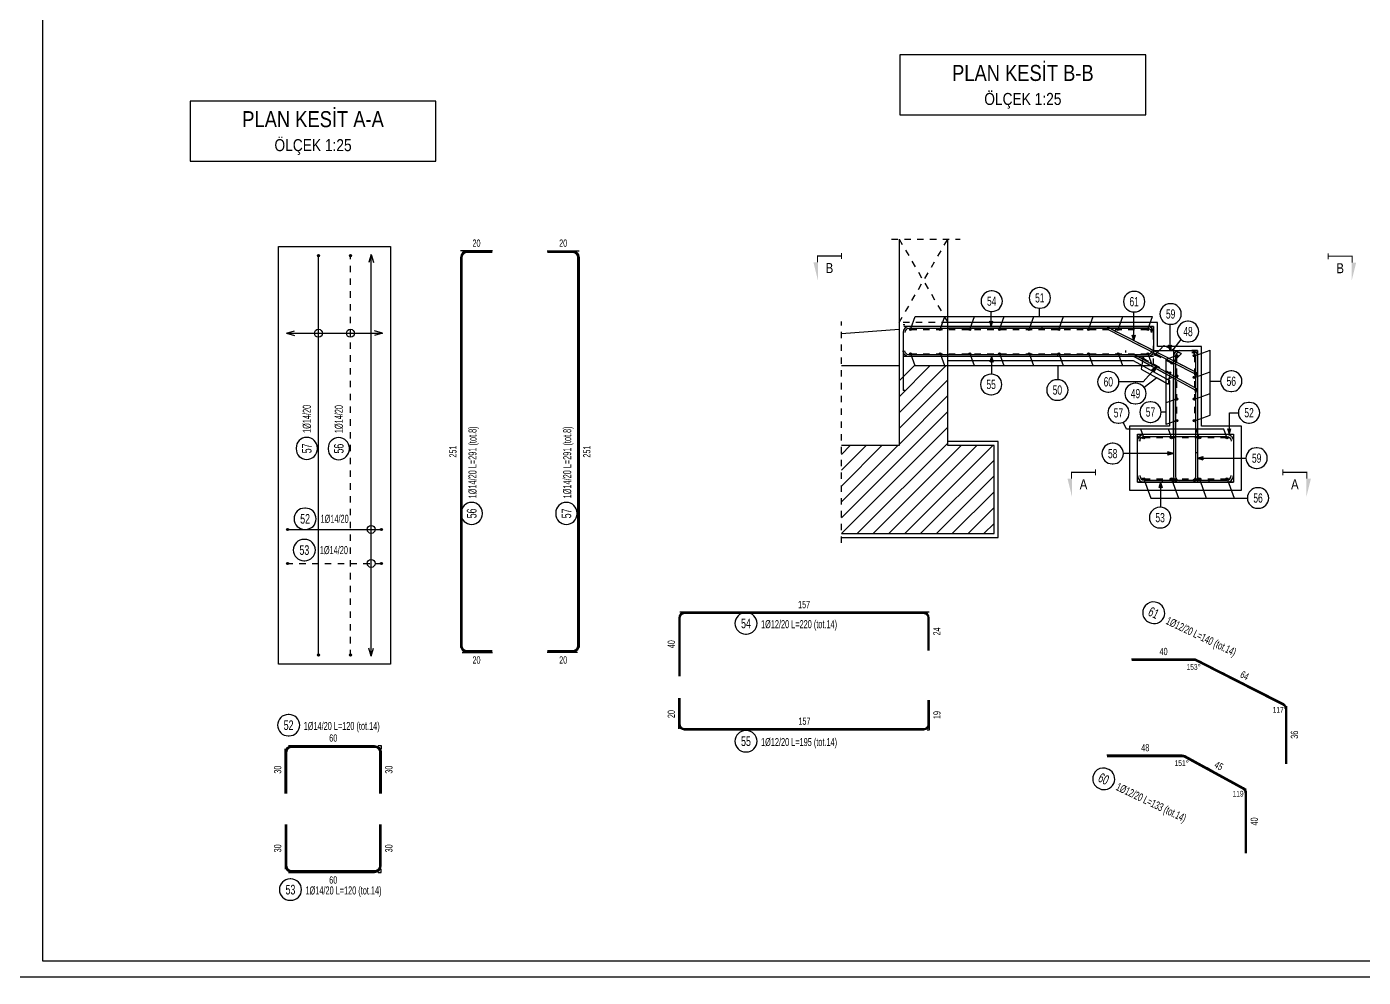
# Model space of a CAD drawing. Header units: metres. Extents: x 419734 to 420376, y 4564732 to 4565123.
# Drawn here: x 419836.26 to 419857.15, y 4564732.46 to 4564747.31 of the extents above; entities that cross this region are included whole.
import ezdxf
from ezdxf.enums import TextEntityAlignment as Align

# ---------------------------------------------------------------- set-up
doc = ezdxf.new("R2010")
doc.units = ezdxf.units.M
for name, pattern in [('ACA_TRATTO1', [1.5, 1, -0.5]), ('CONTINUA', [0]), ('HIDDEN', [0.5, 0.3, -0.2]), ('NASCOSTA', [0.375, 0.25, -0.125]), ('PUNTEGGIATA2', [0.125, 0, -0.125])]:
    doc.linetypes.add(name, pattern=pattern)
for name, color, linetype in [("07-ENTITA' COPRENTE", 7, 'Continuous'), ('07-TITOLI', 4, 'CONTINUA'), ('07_Ferri', 7, 'Continuous'), ('07_Richiami', 7, 'Continuous'), ('07_Serie Barre', 7, 'Continuous'), ('07_Tondini', 1, 'Continuous'), ('SW_MAGRONE', 2, 'Continuous'), ('SW_MAGRONE-1', 2, 'HIDDEN'), ('SW_QUOTE', 1, 'Continuous'), ('SW_SOTTILE_02', 1, 'Continuous'), ('SW_TESTI', 2, 'Continuous'), ('SW_TRATT_GRIGIO', 252, 'NASCOSTA'), ('SW_TRATTEGGIO_252', 252, 'Continuous')]:
    doc.layers.add(name, color=color, linetype=linetype)
for name, color, linetype, plot in [('07_GENERATRICI', 31, 'Continuous', False), ('07_Poligonale', 8, 'Continuous', False), ('SW_FINESTRA_INVISIBILE', 190, 'Continuous', False)]:
    doc.layers.add(name, color=color, linetype=linetype, plot=plot)
doc.styles.add('ACA_1', font='ARIALN.TTF')
doc.styles.add('ITALFERR', font='romans.shx', dxfattribs={"width": 0.8})
doc.styles.add('SWS', font='ARIALN.TTF')

# ---------------------------------------------------------------- blocks, each defined once
blk = doc.blocks.new('*U1792')
at = {"layer": 'SW_TESTI', "color": 3, "style": 'ITALFERR', "width": 0.8}
for tag, p in [('EVENTUALE_1', (0, -0.6)), ('EVENTUALE_2', (0, -1.25))]:
    blk.add_attdef(tag, text='', height=0.3, dxfattribs=at).set_placement(p, align=Align.CENTER)
at = {"layer": 'SW_TESTI', "color": 2, "style": 'ITALFERR', "width": 0.8}
blk.add_attdef('EVENTUALE_3', text='', height=0.3, dxfattribs=at).set_placement((0, -1.9), align=Align.CENTER)
at = {"color": 255}
blk.add_wipeout([(-3.072, 1.5), (-3.072, 0), (3.072, 0), (3.072, 1.5)], dxfattribs=at).dxf.layer = "07-ENTITA' COPRENTE"
at = {"layer": 'SW_SOTTILE_02', "ltscale": 0.02}
blk.add_lwpolyline([(-3.072, 0), (3.072, 0), (3.072, 1.5), (-3.072, 1.5)], close=True, dxfattribs=at)
at = {"layer": 'SW_TESTI', "color": 3, "style": 'ITALFERR', "width": 0.8}
blk.add_attdef('TITOLO', text='', height=0.4, dxfattribs=at).set_placement((0, 0.85), align=Align.CENTER)
at = {"layer": 'SW_TESTI', "color": 2, "style": 'ITALFERR', "width": 0.8}
blk.add_attdef('SCALA', text='', height=0.3, dxfattribs=at).set_placement((0, 0.25), align=Align.CENTER)
blk = doc.blocks.new('*U1793')
at = {"layer": 'SW_QUOTE', "const_width": 0.0003}
blk.add_lwpolyline([(0, 0), (-0.006, 0), (-0.006, -0.00159)], dxfattribs=at)
at = {"layer": 'SW_QUOTE', "const_width": 0.0003, "flags": 128}
blk.add_lwpolyline([(0, 0.00075), (0, -0.00075)], dxfattribs=at)
at = {"layer": 'SW_QUOTE'}
blk.add_solid([(-0.00585, -0.00159), (-0.00701, -0.00159), (-0.00585, -0.00624)], dxfattribs=at)
at = {"layer": 'SW_TESTI', "style": 'SWS'}
for tag, p in [('RIF_DOC_SEC', (-0.003, 0.0055)), ('RIF_DOC', (-0.003, 0.0025))]:
    blk.add_attdef(tag, text='', height=0.002, dxfattribs=at).set_placement(p, align=Align.MIDDLE)
at = {"layer": 'SW_TESTI', "color": 3, "style": 'SWS'}
blk.add_attdef('SEZ', text='', height=0.0025, dxfattribs=at).set_placement((-0.003, -0.003), align=Align.MIDDLE)
blk = doc.blocks.new('*U1794')
at = {"layer": 'SW_QUOTE', "const_width": 0.0003, "flags": 128}
blk.add_lwpolyline([(0, 0.00075), (0, -0.00075)], dxfattribs=at)
at = {"layer": 'SW_QUOTE', "const_width": 0.0003}
blk.add_lwpolyline([(0, 0), (0.006, 0), (0.006, -0.00159)], dxfattribs=at)
at = {"layer": 'SW_QUOTE'}
blk.add_solid([(0.00585, -0.00159), (0.00701, -0.00159), (0.00585, -0.00624)], dxfattribs=at)
at = {"layer": 'SW_TESTI', "style": 'SWS'}
for tag, p in [('RIF_DOC_SEC', (0.003, 0.0055)), ('RIF_DOC', (0.003, 0.0025))]:
    blk.add_attdef(tag, text='', height=0.002, dxfattribs=at).set_placement(p, align=Align.MIDDLE)
at = {"layer": 'SW_TESTI', "color": 3, "style": 'SWS'}
blk.add_attdef('SEZ', text='', height=0.0025, dxfattribs=at).set_placement((0.003, -0.003), align=Align.MIDDLE)
blk = doc.blocks.new('*U1795')
at = {"layer": 'SW_QUOTE', "const_width": 0.0003}
blk.add_lwpolyline([(0, 0), (-0.006, 0), (-0.006, -0.00159)], dxfattribs=at)
at = {"layer": 'SW_QUOTE', "const_width": 0.0003, "flags": 128}
blk.add_lwpolyline([(0, 0.00075), (0, -0.00075)], dxfattribs=at)
at = {"layer": 'SW_QUOTE'}
blk.add_solid([(-0.00585, -0.00159), (-0.00701, -0.00159), (-0.00585, -0.00624)], dxfattribs=at)
at = {"layer": 'SW_TESTI', "style": 'SWS'}
for tag, p in [('RIF_DOC_SEC', (-0.003, 0.0055)), ('RIF_DOC', (-0.003, 0.0025))]:
    blk.add_attdef(tag, text='', height=0.002, dxfattribs=at).set_placement(p, align=Align.MIDDLE)
at = {"layer": 'SW_TESTI', "color": 3, "style": 'SWS'}
blk.add_attdef('SEZ', text='', height=0.0025, dxfattribs=at).set_placement((-0.003, -0.003), align=Align.MIDDLE)
blk = doc.blocks.new('*U1796')
at = {"layer": 'SW_QUOTE', "const_width": 0.0003, "flags": 128}
blk.add_lwpolyline([(0, 0.00075), (0, -0.00075)], dxfattribs=at)
at = {"layer": 'SW_QUOTE', "const_width": 0.0003}
blk.add_lwpolyline([(0, 0), (0.006, 0), (0.006, -0.00159)], dxfattribs=at)
at = {"layer": 'SW_QUOTE'}
blk.add_solid([(0.00585, -0.00159), (0.00701, -0.00159), (0.00585, -0.00624)], dxfattribs=at)
at = {"layer": 'SW_TESTI', "style": 'SWS'}
for tag, p in [('RIF_DOC_SEC', (0.003, 0.0055)), ('RIF_DOC', (0.003, 0.0025))]:
    blk.add_attdef(tag, text='', height=0.002, dxfattribs=at).set_placement(p, align=Align.MIDDLE)
at = {"layer": 'SW_TESTI', "color": 3, "style": 'SWS'}
blk.add_attdef('SEZ', text='', height=0.0025, dxfattribs=at).set_placement((0.003, -0.003), align=Align.MIDDLE)
blk = doc.blocks.new('STC_TCA_07147100130213000102', base_point=(21.4863, 10.4237))
at = {"color": 0}
blk.add_lwpolyline([(21.4838, 10.4879, 1), (21.4838, 10.3595), (21.4888, 10.3595, 1), (21.4888, 10.4879), (21.4838, 10.4879)], format="xyb", dxfattribs=at)
blk = doc.blocks.new('STC_TCA_07148100130212000102', base_point=(11.1184, 11.2817))
at = {"color": 0}
blk.add_lwpolyline([(11.1159, 11.3484, 1), (11.1159, 11.2151), (11.1209, 11.2151, 1), (11.1209, 11.3484), (11.1159, 11.3484)], format="xyb", dxfattribs=at)
blk = doc.blocks.new('STC_TCA_071481033441130212000102', base_point=(44.0855, 6.619))
at = {"color": 0}
blk.add_lwpolyline([(44.1121, 6.6802, 1), (44.0545, 6.56), (44.059, 6.5578, 1), (44.1166, 6.678), (44.1121, 6.6802)], format="xyb", dxfattribs=at)
blk = doc.blocks.new('STC_TCA_07148109001130212000102', base_point=(218.3379, -197.6646))
at = {"color": 0}
blk.add_lwpolyline([(218.2713, -197.6671, 1), (218.4045, -197.6671), (218.4045, -197.6621, 1), (218.2713, -197.6621), (218.2713, -197.6671)], format="xyb", dxfattribs=at)
blk = doc.blocks.new('STC_TCA_071481033445130212000102', base_point=(43.8563, 6.0425))
at = {"color": 0}
blk.add_lwpolyline([(43.8828, 6.1037, 1), (43.8253, 5.9835), (43.8298, 5.9813, 1), (43.8873, 6.1015), (43.8828, 6.1037)], format="xyb", dxfattribs=at)
blk = doc.blocks.new('ACA_T1400200101171Continuous1000112500200011')
at = {"linetype": 'ByBlock'}
h = blk.add_hatch(color=1, dxfattribs=at)
edge = h.paths.add_edge_path(flags=0)
edge.add_arc((0, 0), 0.007, 0, 360)
at = {"color": 0, "linetype": 'ByBlock'}
blk.add_circle((0, 0), 0.007, dxfattribs=at)
blk = doc.blocks.new('ACA_T1200200101171Continuous1000112500200011')
at = {"linetype": 'ByBlock'}
h = blk.add_hatch(color=1, dxfattribs=at)
edge = h.paths.add_edge_path(flags=0)
edge.add_arc((0, 0), 0.006, 0, 360)
at = {"color": 0, "linetype": 'ByBlock'}
blk.add_circle((0, 0), 0.006, dxfattribs=at)
blk = doc.blocks.new('STC_TCA_07147100130214000102', base_point=(14.2588, 10.4237))
at = {"color": 0}
blk.add_lwpolyline([(14.2563, 10.4879, 1), (14.2563, 10.3595), (14.2613, 10.3595, 1), (14.2613, 10.4879), (14.2563, 10.4879)], format="xyb", dxfattribs=at)
blk = doc.blocks.new('aca_tondino_serie_barre_1400147')
h = blk.add_hatch(color=7)
edge = h.paths.add_edge_path(flags=0)
edge.add_arc((0, 0), 0.007, 0, 360)
at = {"color": 0, "linetype": 'Continuous', "ltscale": 0.025}
blk.add_circle((0, 0), 0.007, dxfattribs=at)
blk = doc.blocks.new('aca_arrow2')
at = {"color": 0}
for q in [(-1.1, 0.32), (-1.1, -0.32)]:
    blk.add_line((0, 0), q, dxfattribs=at)
blk = doc.blocks.new('STC_TCA_07148109000130212000102', base_point=(15.7557, 7.4799))
at = {"color": 0}
blk.add_lwpolyline([(15.6891, 7.4774, 1), (15.8223, 7.4774), (15.8223, 7.4824, 1), (15.6891, 7.4824), (15.6891, 7.4774)], format="xyb", dxfattribs=at)
blk = doc.blocks.new('*U1782')
at = {"layer": 'SW_TESTI', "color": 3, "style": 'ITALFERR', "width": 0.8}
for tag, p in [('EVENTUALE_1', (0, -0.6)), ('EVENTUALE_2', (0, -1.25))]:
    blk.add_attdef(tag, text='', height=0.3, dxfattribs=at).set_placement(p, align=Align.CENTER)
at = {"layer": 'SW_TESTI', "color": 2, "style": 'ITALFERR', "width": 0.8}
blk.add_attdef('EVENTUALE_3', text='', height=0.3, dxfattribs=at).set_placement((0, -1.9), align=Align.CENTER)
at = {"color": 255}
blk.add_wipeout([(-3.072, 1.5), (-3.072, 0), (3.072, 0), (3.072, 1.5)], dxfattribs=at).dxf.layer = "07-ENTITA' COPRENTE"
at = {"layer": 'SW_SOTTILE_02', "ltscale": 0.02}
blk.add_lwpolyline([(-3.072, 0), (3.072, 0), (3.072, 1.5), (-3.072, 1.5)], close=True, dxfattribs=at)
at = {"layer": 'SW_TESTI', "color": 3, "style": 'ITALFERR', "width": 0.8}
blk.add_attdef('TITOLO', text='', height=0.4, dxfattribs=at).set_placement((0, 0.85), align=Align.CENTER)
at = {"layer": 'SW_TESTI', "color": 2, "style": 'ITALFERR', "width": 0.8}
blk.add_attdef('SCALA', text='', height=0.3, dxfattribs=at).set_placement((0, 0.25), align=Align.CENTER)
blk = doc.blocks.new('aca_freccia')
blk.add_hatch(color=0).paths.add_polyline_path([(0, 0), (-1.1, 0.32), (-1, 0), (-1.1, -0.32)])
at = {"color": 0}
for p, q in [((0, 0), (-1.1, 0.32)), ((-1, 0), (-1.1, 0.32)), ((0, 0), (-1.1, -0.32)), ((-1.1, -0.32), (-1, 0))]:
    blk.add_line(p, q, dxfattribs=at)

msp = doc.modelspace()

# ---------------------------------------------------------------- hatches: boundary and pattern name
at = {"layer": 'SW_TRATTEGGIO_252'}
h = msp.add_hatch(dxfattribs=at)
h.set_pattern_fill('_USER', color=256, scale=0.175, angle=45, pattern_type=0)
h.set_pattern_definition([(45, (420004.12548, 4564699.0087), (-0.12374369, 0.12374369), [])])
h.paths.add_polyline_path([(419851.37989, 4564739.39034), (419851.37989, 4564740.76534), (419850.65491, 4564740.76534), (419850.65491, 4564742.01534), (419849.89243, 4564742.01534), (419849.89243, 4564740.76534), (419848.99241, 4564740.76534), (419848.99241, 4564739.39034)])

# ---------------------------------------------------------------- linework, layer by layer
at = {"layer": '07_Ferri', "color": 7, "flags": 128}
for points in [[(419843.54038, 4564743.81048), (419843.14538, 4564743.81048, 0.41421356), (419843.04038, 4564743.70548), (419843.04038, 4564737.64048, 0.41421356), (419843.14538, 4564737.53548), (419843.54038, 4564737.53548)], [(419844.39495, 4564743.81048), (419844.78995, 4564743.81048, -0.41421356), (419844.89495, 4564743.70548), (419844.89495, 4564737.64048, -0.41421356), (419844.78995, 4564737.53548), (419844.39495, 4564737.53548)], [(419850.36479, 4564737.56346), (419850.36479, 4564738.07346, 0.41421356), (419850.27479, 4564738.16346), (419846.54229, 4564738.16346, 0.41421356), (419846.45229, 4564738.07346), (419846.45229, 4564737.16346)], [(419855.9508, 4564735.7934), (419855.9508, 4564736.64998, 0.28213407), (419855.90163, 4564736.73018), (419854.54415, 4564737.42119, 0.11825927), (419854.50332, 4564737.43098), (419853.52491, 4564737.43098)], [(419850.36479, 4564736.7913), (419850.36479, 4564736.41255, -0.41421356), (419850.27479, 4564736.32255), (419846.54229, 4564736.32255, -0.41421356), (419846.45229, 4564736.41255), (419846.45229, 4564736.8213)], [(419840.30235, 4564735.32916), (419840.30235, 4564735.97416, -0.41421356), (419840.40735, 4564736.07916), (419841.69735, 4564736.07916, -0.41421356), (419841.80235, 4564735.97416), (419841.80235, 4564735.32916)], [(419855.32325, 4564734.39655), (419855.32325, 4564735.33863, 0.2744392), (419855.27636, 4564735.41764), (419854.35998, 4564735.91756, 0.12550715), (419854.31688, 4564735.92855), (419853.13958, 4564735.92855)], [(419840.30235, 4564734.84869), (419840.30235, 4564734.20369, 0.41421356), (419840.40735, 4564734.09869), (419841.69735, 4564734.09869, 0.41421356), (419841.80235, 4564734.20369), (419841.80235, 4564734.84869)]]:
    msp.add_lwpolyline(points, format="xyb", dxfattribs=at)
at = {"layer": '07_Ferri', "color": 7, "ltscale": 0.025, "flags": 128}
for points, const_width in [([(419843.54038, 4564743.79298), (419843.14538, 4564743.79298, 0.41421356), (419843.05788, 4564743.70548), (419843.05788, 4564737.64048, 0.41421356), (419843.14538, 4564737.55298), (419843.54038, 4564737.55298)], 0.035), ([(419844.39495, 4564743.79298), (419844.78995, 4564743.79298, -0.41421356), (419844.87745, 4564743.70548), (419844.87745, 4564737.64048, -0.41421356), (419844.78995, 4564737.55298), (419844.39495, 4564737.55298)], 0.035), ([(419850.34979, 4564737.56346), (419850.34979, 4564738.07346, 0.41421356), (419850.27479, 4564738.14846), (419846.54229, 4564738.14846, 0.41421356), (419846.46729, 4564738.07346), (419846.46729, 4564737.16346)], 0.03), ([(419855.9358, 4564735.7934), (419855.9358, 4564736.64998, 0.28213407), (419855.89482, 4564736.71682), (419854.53734, 4564737.40782, 0.11825927), (419854.50332, 4564737.41598), (419853.52491, 4564737.41598)], 0.03), ([(419850.34979, 4564736.7913), (419850.34979, 4564736.41255, -0.41421356), (419850.27479, 4564736.33755), (419846.54229, 4564736.33755, -0.41421356), (419846.46729, 4564736.41255), (419846.46729, 4564736.8213)], 0.03), ([(419840.31985, 4564735.32916), (419840.31985, 4564735.97416, -0.41421356), (419840.40735, 4564736.06166), (419841.69735, 4564736.06166, -0.41421356), (419841.78485, 4564735.97416), (419841.78485, 4564735.32916)], 0.035), ([(419855.30825, 4564734.39655), (419855.30825, 4564735.33863, 0.2744392), (419855.26917, 4564735.40447), (419854.3528, 4564735.90439, 0.12550715), (419854.31688, 4564735.91355), (419853.13958, 4564735.91355)], 0.03), ([(419840.31985, 4564734.84869), (419840.31985, 4564734.20369, 0.41421356), (419840.40735, 4564734.11619), (419841.69735, 4564734.11619, 0.41421356), (419841.78485, 4564734.20369), (419841.78485, 4564734.84869)], 0.035)]:
    msp.add_lwpolyline(points, format="xyb", dxfattribs=dict(at, const_width=const_width))
at = {"layer": '07_Ferri', "color": 3, "ltscale": 0.025, "flags": 128}
for points in [[(419849.98489, 4564742.65534), (419849.95489, 4564742.65534)], [(419853.86739, 4564742.62534), (419853.83739, 4564742.62534)], [(419853.4303, 4564742.25034), (419853.4303, 4564742.22034)], [(419854.55489, 4564742.25034), (419854.55489, 4564742.22034)], [(419853.86739, 4564742.02534), (419853.83739, 4564742.02534)], [(419849.98489, 4564741.62534), (419849.98489, 4564741.62534), (419849.95489, 4564741.62534)], [(419854.55489, 4564740.98772), (419854.52489, 4564740.98772)], [(419853.61739, 4564740.94284), (419853.65239, 4564740.94284)], [(419855.08239, 4564740.94284), (419855.11739, 4564740.94284)], [(419854.55489, 4564740.65452), (419854.52489, 4564740.65452)], [(419853.61739, 4564740.19284), (419853.65239, 4564740.19284)], [(419854.0048, 4564740.22284), (419854.0048, 4564740.22284), (419854.0048, 4564740.19284)], [(419854.72989, 4564740.22284), (419854.72989, 4564740.19284)], [(419855.08239, 4564740.19284), (419855.08239, 4564740.19284), (419855.11739, 4564740.19284)]]:
    msp.add_lwpolyline(points, dxfattribs=at)
at = {"layer": '07_Ferri', "color": 3, "flags": 128}
for points in [[(419853.86739, 4564742.62534), (419853.86739, 4564742.53534, 0.41421356), (419853.77739, 4564742.62534), (419850.04489, 4564742.62534, 0.41421356), (419849.95489, 4564742.53534), (419849.95489, 4564741.62534)], [(419854.55489, 4564741.84429, 0.28213407), (419854.50572, 4564741.9245), (419853.14823, 4564742.61551, 0.11825927), (419853.10741, 4564742.6253), (419852.12899, 4564742.6253)], [(419853.86739, 4564742.24659, -0.41421356), (419853.77739, 4564742.15659), (419850.04489, 4564742.15659, -0.41421356), (419849.95489, 4564742.24659)], [(419854.26989, 4564742.25034, 0.41421356), (419854.17989, 4564742.16034), (419854.17989, 4564740.28284, 0.41421356), (419854.26989, 4564740.19284)], [(419854.55489, 4564742.25034), (419854.4648, 4564742.25034, -0.41421356), (419854.5548, 4564742.16034), (419854.5548, 4564740.28284, -0.41421356), (419854.4648, 4564740.19284)], [(419854.55489, 4564741.84429), (419854.55489, 4564741.59659, 0.27443161), (419854.50799, 4564741.6756), (419853.59163, 4564742.17555, 0.12551432), (419853.54852, 4564742.18655), (419852.37123, 4564742.18655)], [(419853.61739, 4564740.94284), (419853.61739, 4564740.83784, -0.41421356), (419853.72239, 4564740.94284), (419855.01239, 4564740.94284, -0.41421356), (419855.11739, 4564740.83784), (419855.11739, 4564740.19284)], [(419853.61739, 4564740.29784, 0.41421356), (419853.72239, 4564740.19284), (419855.01239, 4564740.19284, 0.41421356), (419855.11739, 4564740.29784)]]:
    msp.add_lwpolyline(points, format="xyb", dxfattribs=at)
at = {"layer": '07_Ferri', "color": 3, "ltscale": 0.025, "flags": 128}
for points in [[(419853.83739, 4564742.62534), (419853.83739, 4564742.53534, 0.41421356), (419853.77739, 4564742.59534), (419850.04489, 4564742.59534, 0.41421356), (419849.98489, 4564742.53534)], [(419854.52489, 4564741.84429, 0.28213407), (419854.49211, 4564741.89776), (419853.13462, 4564742.58877, 0.11825927), (419853.10741, 4564742.5953), (419852.12899, 4564742.5953), (419852.12899, 4564742.6253)], [(419853.83739, 4564742.24659, -0.41421356), (419853.77739, 4564742.18659), (419850.04489, 4564742.18659, -0.41421356), (419849.98489, 4564742.24659)], [(419854.52489, 4564741.84429), (419854.52489, 4564741.59659, 0.27443161), (419854.49362, 4564741.64927), (419853.57726, 4564742.14922, 0.12551432), (419853.54852, 4564742.15655), (419852.37123, 4564742.15655), (419852.37123, 4564742.18655)], [(419854.26989, 4564742.22034, 0.41421356), (419854.20989, 4564742.16034), (419854.20989, 4564740.28284, 0.41421356), (419854.26989, 4564740.22284)], [(419854.55489, 4564742.22034), (419854.4648, 4564742.22034, -0.41421356), (419854.5248, 4564742.16034), (419854.5248, 4564740.28284, -0.41421356), (419854.4648, 4564740.22284)], [(419853.65239, 4564740.94284), (419853.65239, 4564740.83784, -0.41421356), (419853.72239, 4564740.90784), (419855.01239, 4564740.90784, -0.41421356), (419855.08239, 4564740.83784)], [(419853.65239, 4564740.29784, 0.41421356), (419853.72239, 4564740.22784), (419855.01239, 4564740.22784, 0.41421356), (419855.08239, 4564740.29784)]]:
    msp.add_lwpolyline(points, format="xyb", dxfattribs=at)
at = {"layer": '07_GENERATRICI', "color": 2, "linetype": 'ACA_TRATTO1', "ltscale": 0.025}
for p, q in [((419850.0706, 4564742.58037), (419853.77739, 4564742.58037)), ((419850.0706, 4564742.20159), (419853.77739, 4564742.20159)), ((419853.70261, 4564742.13209), (419854.12495, 4564741.90167))]:
    msp.add_line(p, q, dxfattribs=at)
at = {"layer": '07_GENERATRICI', "color": 8, "linetype": 'ACA_TRATTO1', "ltscale": 0.025}
for p, q in [((419853.89228, 4564742.18627), (419854.15518, 4564742.05244)), ((419854.22803, 4564742.16958), (419854.22803, 4564741.15471)), ((419854.50739, 4564742.17037), (419854.50739, 4564741.15471)), ((419853.71568, 4564740.89036), (419855.01768, 4564740.89036)), ((419853.71568, 4564740.24533), (419855.01768, 4564740.24533))]:
    msp.add_line(p, q, dxfattribs=at)
at = {"layer": '07_Poligonale', "linetype": 'PUNTEGGIATA2', "ltscale": 0.025, "flags": 128}
for points in [[(419843.54038, 4564743.81048), (419843.04038, 4564743.81048), (419843.04038, 4564737.53548), (419843.54038, 4564737.53548)], [(419844.39495, 4564743.81048), (419844.89495, 4564743.81048), (419844.89495, 4564737.53548), (419844.39495, 4564737.53548)], [(419853.86739, 4564742.02534), (419853.86739, 4564742.62534), (419849.95489, 4564742.62534), (419849.95489, 4564741.62534)], [(419854.55489, 4564741.89947), (419853.12899, 4564742.6253), (419852.12899, 4564742.6253)], [(419854.17989, 4564742.25034), (419854.17989, 4564740.19284)], [(419854.55489, 4564742.25034), (419854.5548, 4564742.25034), (419854.5548, 4564740.19284)], [(419853.86739, 4564742.15659), (419849.95489, 4564742.15659)], [(419854.55489, 4564741.89947), (419854.55489, 4564741.65002), (419853.57148, 4564742.18655), (419852.37123, 4564742.18655)], [(419853.61739, 4564740.19284), (419853.61739, 4564740.94284), (419855.11739, 4564740.94284), (419855.11739, 4564740.19284)], [(419853.61739, 4564740.19284), (419855.11739, 4564740.19284)], [(419850.36479, 4564737.56346), (419850.36479, 4564738.16346), (419846.45229, 4564738.16346), (419846.45229, 4564737.16346)], [(419855.9508, 4564735.7934), (419855.9508, 4564736.70515), (419854.52491, 4564737.43098), (419853.52491, 4564737.43098)], [(419850.36479, 4564736.7913), (419850.36479, 4564736.32255), (419846.45229, 4564736.32255), (419846.45229, 4564736.8213)], [(419840.30235, 4564735.32916), (419840.30235, 4564736.07916), (419841.80235, 4564736.07916), (419841.80235, 4564735.32916)], [(419855.32325, 4564734.39655), (419855.32325, 4564735.39205), (419854.33983, 4564735.92855), (419853.13958, 4564735.92855)], [(419840.30235, 4564734.84869), (419840.30235, 4564734.09869), (419841.80235, 4564734.09869), (419841.80235, 4564734.84869)]]:
    msp.add_lwpolyline(points, dxfattribs=at)
at = {"layer": '07_Richiami'}
for p, q in [((419850.07573, 4564742.59447), (419850.14375, 4564742.78135)), ((419850.53908, 4564742.59447), (419850.6071, 4564742.78135)), ((419851.00243, 4564742.59447), (419851.07045, 4564742.78135)), ((419851.46578, 4564742.59447), (419851.5338, 4564742.78135)), ((419851.92913, 4564742.59447), (419851.99714, 4564742.78135)), ((419852.39247, 4564742.59447), (419852.46049, 4564742.78135)), ((419852.85582, 4564742.59447), (419852.92384, 4564742.78135)), ((419853.31917, 4564742.59447), (419853.38719, 4564742.78135)), ((419853.78252, 4564742.59447), (419853.85054, 4564742.78135)), ((419853.90265, 4564742.19711), (419854.02756, 4564742.32771)), ((419854.52383, 4564742.17635), (419854.75199, 4564742.2594)), ((419850.07573, 4564742.1875), (419850.13795, 4564742.01656)), ((419850.53908, 4564742.1875), (419850.6013, 4564742.01656)), ((419851.00243, 4564742.1875), (419851.06465, 4564742.01656)), ((419851.46578, 4564742.1875), (419851.52799, 4564742.01656)), ((419851.92913, 4564742.1875), (419851.99134, 4564742.01656)), ((419852.39247, 4564742.1875), (419852.45469, 4564742.01656)), ((419852.85582, 4564742.1875), (419852.91804, 4564742.01656)), ((419853.31917, 4564742.1875), (419853.38139, 4564742.01656)), ((419853.70028, 4564742.11727), (419853.67541, 4564741.95969)), ((419853.78252, 4564742.1875), (419853.84473, 4564742.01656)), ((419854.21159, 4564742.16359), (419854.06114, 4564742.10883)), ((419854.16555, 4564742.06328), (419854.30278, 4564742.20676)), ((419854.21159, 4564741.84746), (419854.06114, 4564741.79271)), ((419854.12262, 4564741.88685), (419854.09726, 4564741.72617)), ((419854.52383, 4564741.8378), (419854.75199, 4564741.92084)), ((419854.21159, 4564741.48701), (419854.06114, 4564741.43225)), ((419854.52383, 4564741.49925), (419854.75199, 4564741.58229)), ((419854.52383, 4564741.16069), (419854.75199, 4564741.24374)), ((419853.70969, 4564740.9068), (419853.66819, 4564741.02082)), ((419854.21159, 4564741.14872), (419854.06114, 4564741.09396)), ((419854.14278, 4564740.9068), (419854.10128, 4564741.02082)), ((419854.57586, 4564740.9068), (419854.53436, 4564741.02082)), ((419855.00895, 4564740.9068), (419854.96745, 4564741.02082)), ((419853.72166, 4564740.22888), (419853.8243, 4564739.94689)), ((419854.15566, 4564740.22888), (419854.2583, 4564739.94689)), ((419854.58966, 4564740.22888), (419854.6923, 4564739.94689)), ((419855.02366, 4564740.22888), (419855.1263, 4564739.94689))]:
    msp.add_line(p, q, dxfattribs=at)
at = {"layer": '07_Richiami', "flags": 128}
for points in [[(419851.33349, 4564742.62534), (419851.33349, 4564742.86183)], [(419852.08586, 4564742.78135), (419852.08586, 4564742.91302)], [(419853.55943, 4564742.40619), (419853.55943, 4564742.85508)], [(419850.14375, 4564742.78135), (419853.85054, 4564742.78135)], [(419854.1293, 4564742.25034), (419854.1293, 4564742.66257)], [(419854.02756, 4564742.32771), (419854.30178, 4564742.2072), (419854.17543, 4564742.26273), (419854.30107, 4564742.42187)], [(419854.75199, 4564741.24374), (419854.75199, 4564742.2594)], [(419850.13795, 4564742.01656), (419853.84473, 4564742.01656)], [(419851.33754, 4564742.15659), (419851.33754, 4564741.88129)], [(419852.37179, 4564742.01656), (419852.37179, 4564741.79454)], [(419854.06114, 4564742.10883), (419854.06114, 4564741.09396)], [(419853.91625, 4564741.99844), (419853.70617, 4564741.76273), (419853.32861, 4564741.76273)], [(419853.67541, 4564741.95969), (419854.09726, 4564741.72617), (419853.91778, 4564741.8264), (419853.7205, 4564741.67621)], [(419854.75199, 4564741.77185), (419854.91638, 4564741.77185)], [(419854.06114, 4564741.28986), (419853.98711, 4564741.28986)], [(419855.05351, 4564740.94284), (419855.05351, 4564741.27963), (419855.19394, 4564741.27963)], [(419854.96745, 4564741.02082), (419853.44526, 4564741.02082), (419853.39408, 4564741.13165)], [(419854.17989, 4564740.64123), (419853.39639, 4564740.64123)], [(419854.5548, 4564740.57039), (419855.31245, 4564740.57039)], [(419853.9773, 4564740.19284), (419853.9773, 4564739.80168)], [(419853.8243, 4564739.94689), (419855.33421, 4564739.94689)]]:
    msp.add_lwpolyline(points, dxfattribs=at)
at = {"layer": '07_Serie Barre', "color": 3, "linetype": 'Continuous', "ltscale": 0.025}
for p, q in [((419840.82152, 4564737.47673), (419840.82152, 4564743.75173)), ((419840.32152, 4564739.45557), (419841.82152, 4564739.45557))]:
    msp.add_line(p, q, dxfattribs=at)
at = {"layer": '07_Serie Barre', "color": 3, "linetype": 'HIDDEN', "ltscale": 0.25}
for p, q in [((419841.32152, 4564737.47673), (419841.32152, 4564743.75173)), ((419840.32152, 4564738.9248), (419841.82152, 4564738.9248))]:
    msp.add_line(p, q, dxfattribs=at)
at = {"layer": '07_Serie Barre', "color": 7, "flags": 128}
for points in [[(419841.64489, 4564737.47673), (419841.64447, 4564743.72819)], [(419841.64489, 4564737.47673), (419841.64489, 4564743.75173)], [(419840.32152, 4564742.52151), (419841.82152, 4564742.52151)]]:
    msp.add_lwpolyline(points, dxfattribs=at)
at = {"layer": '07_Serie Barre', "color": 7}
for centre in [(419840.82152, 4564742.52151), (419841.32152, 4564742.52151), (419841.64489, 4564739.45557), (419841.64489, 4564738.9248)]:
    msp.add_circle(centre, 0.0625, dxfattribs=at)
at = {"layer": 'SW_FINESTRA_INVISIBILE'}
msp.add_lwpolyline([(419850.65491, 4564742.62534), (419853.86739, 4564742.62534), (419853.86739, 4564742.25034), (419854.55489, 4564742.25034), (419854.55489, 4564740.94284), (419855.11739, 4564740.94284), (419855.11739, 4564740.19284), (419853.61739, 4564740.19284), (419853.61739, 4564740.94284), (419854.17989, 4564740.94284), (419854.17989, 4564741.82051), (419853.56374, 4564742.15659), (419850.65491, 4564742.15659)], dxfattribs=at)
at = {"layer": 'SW_MAGRONE', "color": 8}
for p, q in [((419848.99241, 4564742.51534), (419849.89243, 4564742.58534)), ((419848.99241, 4564742.01534), (419849.89243, 4564742.01534)), ((419851.44239, 4564740.82784), (419850.65491, 4564740.82784)), ((419851.44239, 4564739.32784), (419851.44239, 4564740.82784)), ((419848.99241, 4564739.32784), (419851.44239, 4564739.32784))]:
    msp.add_line(p, q, dxfattribs=at)
for points in [[(419849.89243, 4564743.99284), (419849.89243, 4564740.76534), (419848.99241, 4564740.76534)], [(419848.99241, 4564739.39034), (419851.37989, 4564739.39034), (419851.37989, 4564740.76534), (419850.65491, 4564740.76534), (419850.65491, 4564743.99284)]]:
    msp.add_lwpolyline(points, dxfattribs=at)
at = {"layer": 'SW_MAGRONE'}
msp.add_lwpolyline([(419840.19652, 4564737.35173), (419840.19652, 4564743.87673), (419841.94652, 4564743.87673), (419841.94652, 4564737.35173)], close=True, dxfattribs=at)
msp.add_lwpolyline([(419850.65491, 4564742.09409), (419853.54781, 4564742.09409), (419854.11739, 4564741.78341), (419854.11739, 4564741.06784), (419853.49239, 4564741.06784), (419853.49239, 4564740.06784), (419855.24239, 4564740.06784), (419855.24239, 4564741.06784), (419854.61739, 4564741.06784), (419854.61739, 4564742.31284), (419853.92989, 4564742.31284), (419853.92989, 4564742.68784), (419850.65491, 4564742.68784)], dxfattribs=at)
at = {"layer": 'SW_MAGRONE-1', "ltscale": 0.3}
msp.add_lwpolyline([(419849.89243, 4564743.99284), (419850.65491, 4564742.68784), (419849.89243, 4564742.68784), (419850.65491, 4564743.99284)], dxfattribs=at)
at = {"layer": 'SW_TRATT_GRIGIO', "ltscale": 0.25}
for p, q in [((419849.77494, 4564743.99284), (419850.84657, 4564743.99284)), ((419848.99241, 4564739.2449), (419848.99241, 4564742.70666))]:
    msp.add_line(p, q, dxfattribs=at)

# ---------------------------------------------------------------- block references
ref = msp.add_blockref('*U1795', (419848.99241, 4564743.72728), dxfattribs=dict(xscale=62.5, yscale=62.5, zscale=62.5))
ref.add_attrib('SEZ', 'B', dxfattribs={"layer": 'SW_TESTI', "color": 3, "height": 0.15625, "style": 'SWS'}).set_placement((419848.80491, 4564743.53978), align=Align.MIDDLE)
ref = msp.add_blockref('*U1796', (419856.59588, 4564743.72478), dxfattribs=dict(xscale=62.5, yscale=62.5, zscale=62.5))
ref.add_attrib('SEZ', 'B', dxfattribs={"layer": 'SW_TESTI', "color": 3, "height": 0.15625, "style": 'SWS'}).set_placement((419856.78338, 4564743.53728), align=Align.MIDDLE)
ref = msp.add_blockref('*U1793', (419852.96171, 4564740.34871), dxfattribs=dict(xscale=62.5, yscale=62.5, zscale=62.5))
ref.add_attrib('SEZ', 'A', dxfattribs={"layer": 'SW_TESTI', "color": 3, "height": 0.15625, "style": 'SWS'}).set_placement((419852.77421, 4564740.16121), align=Align.MIDDLE)
ref = msp.add_blockref('*U1794', (419855.88859, 4564740.34871), dxfattribs=dict(xscale=62.5, yscale=62.5, zscale=62.5))
ref.add_attrib('SEZ', 'A', dxfattribs={"layer": 'SW_TESTI', "color": 3, "height": 0.15625, "style": 'SWS'}).set_placement((419856.07609, 4564740.16121), align=Align.MIDDLE)
at = {"layer": '07-TITOLI'}
ref = msp.add_blockref('*U1792', (419840.73684, 4564745.20994), dxfattribs=dict(at, xscale=0.625, yscale=0.625, zscale=0.625))
ref.add_attrib('TITOLO', 'PLAN KESİT A-A', dxfattribs={"layer": 'SW_TESTI', "color": 3, "height": 0.25, "style": 'SWS'}).set_placement((419840.73684, 4564745.74119), align=Align.CENTER)
ref.add_attrib('SCALA', 'ÖLÇEK 1:25', dxfattribs={"layer": 'SW_TESTI', "height": 0.1875, "style": 'SWS'}).set_placement((419840.73684, 4564745.36619), align=Align.CENTER)
at = {"layer": '07_Ferri', "color": 7, "xscale": 2.5, "yscale": 2.5, "zscale": 2.5}
for name, p in [('STC_TCA_07148109001130212000102', (419843.21538, 4564739.70661)), ('STC_TCA_07148109001130212000102', (419844.69495, 4564739.70661)), ('STC_TCA_071481033441130212000102', (419853.87135, 4564738.15454)), ('STC_TCA_07148100130212000102', (419847.50081, 4564737.98846)), ('STC_TCA_07148100130212000102', (419840.35516, 4564736.39826)), ('STC_TCA_07148100130212000102', (419847.50081, 4564736.14755)), ('STC_TCA_071481033445130212000102', (419853.08978, 4564735.56021)), ('STC_TCA_07148100130212000102', (419840.38365, 4564733.82899))]:
    msp.add_blockref(name, p, dxfattribs=at)
at = {"layer": '07_Richiami', "color": 7, "xscale": 2.5, "yscale": 2.5, "zscale": 2.5}
for name, p in [('STC_TCA_07147100130213000102', (419851.33974, 4564743.0223)), ('STC_TCA_07147100130213000102', (419852.09211, 4564743.07349)), ('STC_TCA_07147100130213000102', (419853.56568, 4564743.01554)), ('STC_TCA_07147100130213000102', (419854.13555, 4564742.82304)), ('STC_TCA_07147100130213000102', (419854.40675, 4564742.54782)), ('STC_TCA_07147100130214000102', (419851.33129, 4564741.72083)), ('STC_TCA_07147100130214000102', (419853.16189, 4564741.76273)), ('STC_TCA_07147100130213000102', (419855.0831, 4564741.77185)), ('STC_TCA_07147100130214000102', (419852.36554, 4564741.63407)), ('STC_TCA_07147100130214000102', (419853.58657, 4564741.57901)), ('STC_TCA_07147100130214000102', (419853.32055, 4564741.27733)), ('STC_TCA_07147100130214000102', (419853.8204, 4564741.28986)), ('STC_TCA_07147100130213000102', (419855.36066, 4564741.27963)), ('STC_TCA_07148109000130212000102', (419840.63882, 4564740.72226)), ('STC_TCA_07148109000130212000102', (419841.13882, 4564740.71876)), ('STC_TCA_07147100130214000102', (419853.22967, 4564740.64123)), ('STC_TCA_07147100130213000102', (419855.47916, 4564740.57039)), ('STC_TCA_07147100130213000102', (419855.50093, 4564739.94689)), ('STC_TCA_07148100130212000102', (419840.61249, 4564739.62213)), ('STC_TCA_07147100130214000102', (419853.97105, 4564739.64121)), ('STC_TCA_07148100130212000102', (419840.60091, 4564739.13367))]:
    msp.add_blockref(name, p, dxfattribs=at)
at = {"layer": '07_Richiami', "xscale": 0.078125, "yscale": 0.078125, "zscale": 0.078125}
for p, rotation in [((419851.33349, 4564742.62534), 270), ((419853.55943, 4564742.40619), 270), ((419854.1293, 4564742.25034), 270), ((419851.33754, 4564742.15659), 90), ((419853.91625, 4564741.99844), 48.29153835952101), ((419855.05351, 4564740.94284), 270), ((419854.5548, 4564740.57039), 180), ((419853.9773, 4564740.19284), 90)]:
    msp.add_blockref('aca_freccia', p, dxfattribs=dict(at, rotation=rotation))
msp.add_blockref('aca_freccia', (419854.17989, 4564740.64123), dxfattribs=at)
at = {"layer": '07_Serie Barre', "color": 4, "xscale": 2.5, "yscale": 2.5, "zscale": 2.5}
for p in [(419840.82152, 4564743.73423), (419841.32152, 4564743.73423), (419840.82152, 4564737.49423), (419841.32152, 4564737.49423)]:
    msp.add_blockref('aca_tondino_serie_barre_1400147', p, dxfattribs=at)
at = {"layer": '07_Serie Barre', "color": 7, "xscale": 0.1125, "yscale": 0.1125, "zscale": 0.1125}
for p, rotation in [((419841.64447, 4564743.75319), 89.99999999999984), ((419841.64489, 4564743.75173), 90), ((419840.32152, 4564742.52151), 180), ((419841.64489, 4564737.47673), 270)]:
    msp.add_blockref('aca_arrow2', p, dxfattribs=dict(at, rotation=rotation))
msp.add_blockref('aca_arrow2', (419841.82152, 4564742.52151), dxfattribs=at)
at = {"layer": '07_Serie Barre', "color": 4, "xscale": 2.5, "yscale": 2.5, "zscale": 2.5, "rotation": 270}
for p in [(419840.33902, 4564739.45557), (419841.80402, 4564739.45557), (419840.33902, 4564738.9248), (419841.80402, 4564738.9248)]:
    msp.add_blockref('aca_tondino_serie_barre_1400147', p, dxfattribs=at)
at = {"layer": '07_Tondini', "xscale": 2.5, "yscale": 2.5, "zscale": 2.5}
for name, p in [('ACA_T1200200101171Continuous1000112500200011', (419850.0706, 4564742.58037)), ('ACA_T1200200101171Continuous1000112500200011', (419850.53395, 4564742.58037)), ('ACA_T1200200101171Continuous1000112500200011', (419850.9973, 4564742.58037)), ('ACA_T1200200101171Continuous1000112500200011', (419851.46065, 4564742.58037)), ('ACA_T1200200101171Continuous1000112500200011', (419851.924, 4564742.58037)), ('ACA_T1200200101171Continuous1000112500200011', (419852.38734, 4564742.58037)), ('ACA_T1200200101171Continuous1000112500200011', (419852.85069, 4564742.58037)), ('ACA_T1200200101171Continuous1000112500200011', (419853.31404, 4564742.58037)), ('ACA_T1200200101171Continuous1000112500200011', (419853.77739, 4564742.58037)), ('ACA_T1200200101171Continuous1000112500200011', (419850.0706, 4564742.20159)), ('ACA_T1200200101171Continuous1000112500200011', (419850.53395, 4564742.20159)), ('ACA_T1200200101171Continuous1000112500200011', (419850.9973, 4564742.20159)), ('ACA_T1200200101171Continuous1000112500200011', (419851.46065, 4564742.20159)), ('ACA_T1200200101171Continuous1000112500200011', (419851.924, 4564742.20159)), ('ACA_T1200200101171Continuous1000112500200011', (419852.38734, 4564742.20159)), ('ACA_T1200200101171Continuous1000112500200011', (419852.85069, 4564742.20159)), ('ACA_T1200200101171Continuous1000112500200011', (419853.31404, 4564742.20159)), ('ACA_T1200200101171Continuous1000112500200011', (419853.77739, 4564742.20159)), ('ACA_T1400200101171Continuous1000112500200011', (419853.71568, 4564740.89036)), ('ACA_T1400200101171Continuous1000112500200011', (419854.14876, 4564740.89036)), ('ACA_T1400200101171Continuous1000112500200011', (419854.58185, 4564740.89036)), ('ACA_T1400200101171Continuous1000112500200011', (419855.01494, 4564740.89036)), ('ACA_T1400200101171Continuous1000112500200011', (419853.71568, 4564740.24533)), ('ACA_T1400200101171Continuous1000112500200011', (419854.14968, 4564740.24533)), ('ACA_T1400200101171Continuous1000112500200011', (419854.58368, 4564740.24533)), ('ACA_T1400200101171Continuous1000112500200011', (419855.01768, 4564740.24533))]:
    msp.add_blockref(name, p, dxfattribs=at)
for name, p, rotation in [('ACA_T1200200101171Continuous1000112500200011', (419853.70261, 4564742.13209), 331.3838811487068), ('ACA_T1200200101171Continuous1000112500200011', (419853.89228, 4564742.18627), 333.022269065619), ('ACA_T1200200101171Continuous1000112500200011', (419854.15518, 4564742.05244), 333.022269065619), ('ACA_T1400200101171Continuous1000112500200011', (419854.22803, 4564742.16958), 269.999999999999), ('ACA_T1400200101171Continuous1000112500200011', (419854.50739, 4564742.17037), 270), ('ACA_T1200200101171Continuous1000112500200011', (419854.12495, 4564741.90167), 331.3838811487068), ('ACA_T1400200101171Continuous1000112500200011', (419854.22803, 4564741.85345), 269.999999999999), ('ACA_T1400200101171Continuous1000112500200011', (419854.50739, 4564741.83181), 270), ('ACA_T1400200101171Continuous1000112500200011', (419854.22803, 4564741.493), 269.999999999999), ('ACA_T1400200101171Continuous1000112500200011', (419854.50739, 4564741.49326), 270), ('ACA_T1400200101171Continuous1000112500200011', (419854.22803, 4564741.15471), 269.999999999999), ('ACA_T1400200101171Continuous1000112500200011', (419854.50739, 4564741.15471), 270)]:
    msp.add_blockref(name, p, dxfattribs=dict(at, rotation=rotation))

# ---------------------------------------------------------------- texts
at = {"layer": '07_Ferri', "color": 1, "style": 'ACA_1', "width": 0.8}
for s, p in [('20', (419843.29038, 4564743.92923)), ('20', (419844.64495, 4564743.92923)), ('157', (419848.40854, 4564738.28221)), ('20', (419843.29038, 4564737.41673)), ('20', (419844.64495, 4564737.41673)), ('40', (419854.02491, 4564737.54973)), ('157', (419848.41455, 4564736.46117)), ('60', (419841.05235, 4564736.19791)), ('48', (419853.7397, 4564736.0473)), ('60', (419841.05235, 4564733.97994))]:
    msp.add_text(s, height=0.1125, dxfattribs=at).set_placement(p, align=Align.MIDDLE_CENTER)
at = {"layer": '07_Ferri', "color": 2, "style": 'ACA_1', "width": 0.8}
for s, rotation, p in [('1%%c14/20 L=291 (tot.8)', 90, (419843.29038, 4564739.94192)), ('1%%c14/20 L=291 (tot.8)', 90, (419844.76995, 4564739.94192)), ('1%%c12/20 L=140 (tot.14)', 334.405971, (419854.05117, 4564737.98524)), ('1%%c12/20 L=133 (tot.14)', 334.446674, (419853.26972, 4564735.39105))]:
    msp.add_text(s, height=0.125, rotation=rotation, dxfattribs=at).set_placement(p)
at = {"layer": '07_Ferri', "color": 1, "style": 'ACA_1', "width": 0.8}
for s, rotation, p in [('251', 90, (419842.92163, 4564740.67298)), ('251', 90, (419845.0137, 4564740.67298)), ('24', 90, (419850.48354, 4564737.86346)), ('40', 90, (419846.33354, 4564737.66346)), ('64', 333.022269, (419855.29172, 4564737.1739)), ('20', 90, (419846.33354, 4564736.57192)), ('19', 90, (419850.48354, 4564736.55692)), ('36', 90, (419856.06955, 4564736.24928)), ('30', 90, (419840.1836, 4564735.70416)), ('30', 90, (419841.9211, 4564735.70416)), ('45', 331.385499, (419854.88841, 4564735.76455)), ('40', 90, (419855.442, 4564734.8943)), ('30', 90, (419840.1836, 4564734.47369)), ('30', 90, (419841.9211, 4564734.47369))]:
    msp.add_text(s, height=0.1125, rotation=rotation, dxfattribs=at).set_placement(p, align=Align.MIDDLE_CENTER)
at = {"layer": '07_Ferri', "color": 3, "style": 'ACA_1', "width": 0.8}
for s, rotation, p in [('56', 90, (419843.29038, 4564739.70661)), ('57', 90, (419844.76995, 4564739.70661)), ('61', 334.405971, (419853.83895, 4564738.0869)), ('60', 334.446674, (419853.05743, 4564735.49255))]:
    msp.add_text(s, height=0.15, rotation=rotation, dxfattribs=at).set_placement(p, align=Align.CENTER)
for s, p in [('54', (419847.50081, 4564737.91346)), ('52', (419840.35516, 4564736.32326)), ('55', (419847.50081, 4564736.07255)), ('53', (419840.38365, 4564733.75399))]:
    msp.add_text(s, height=0.15, dxfattribs=at).set_placement(p, align=Align.CENTER)
at = {"layer": '07_Ferri', "color": 2, "style": 'ACA_1', "width": 0.8}
for s, p in [('1%%c12/20 L=220 (tot.14)', (419847.73613, 4564737.91346)), ('1%%c14/20 L=120 (tot.14)', (419840.59047, 4564736.32326)), ('1%%c12/20 L=195 (tot.14)', (419847.73613, 4564736.07255)), ('1%%c14/20 L=120 (tot.14)', (419840.61896, 4564733.75399))]:
    msp.add_text(s, height=0.125, dxfattribs=at).set_placement(p)
at = {"layer": '07_Richiami', "color": 3, "style": 'ACA_1', "width": 0.8}
for s, height, p in [('54', 0.14375, (419851.33974, 4564743.0223)), ('51', 0.14375, (419852.09211, 4564743.07349)), ('61', 0.14375, (419853.56568, 4564743.01554)), ('59', 0.14375, (419854.13555, 4564742.82304)), ('48', 0.14375, (419854.40675, 4564742.54782)), ('60', 0.14375, (419853.16189, 4564741.76273)), ('56', 0.14375, (419855.0831, 4564741.77185)), ('55', 0.14375, (419851.33129, 4564741.72083)), ('50', 0.14375, (419852.36554, 4564741.63407)), ('49', 0.14375, (419853.58657, 4564741.57901)), ('57', 0.14375, (419853.32055, 4564741.27733)), ('57', 0.14375, (419853.8204, 4564741.28986)), ('52', 0.14375, (419855.36066, 4564741.27963)), ('58', 0.14375, (419853.22967, 4564740.64123)), ('59', 0.14375, (419855.47916, 4564740.57039)), ('56', 0.14375, (419855.50093, 4564739.94689)), ('52', 0.15, (419840.61249, 4564739.62213)), ('53', 0.14375, (419853.97105, 4564739.64121)), ('53', 0.15, (419840.60091, 4564739.13367))]:
    msp.add_text(s, height=height, dxfattribs=at).set_placement(p, align=Align.MIDDLE)
at = {"layer": '07_Richiami', "color": 2, "style": 'ACA_1', "width": 0.8}
for p in [(419840.63882, 4564740.96382), (419841.13882, 4564740.96033)]:
    msp.add_text('1%%c14/20', height=0.125, rotation=90, dxfattribs=at).set_placement(p, align=Align.MIDDLE_LEFT)
at = {"layer": '07_Richiami', "color": 3, "style": 'ACA_1', "width": 0.8}
for s, p in [('57', (419840.63882, 4564740.72226)), ('56', (419841.13882, 4564740.71876))]:
    msp.add_text(s, height=0.15, rotation=90, dxfattribs=at).set_placement(p, align=Align.MIDDLE)
at = {"layer": '07_Richiami', "color": 2, "style": 'ACA_1', "width": 0.8}
for p in [(419840.85405, 4564739.62213), (419840.84247, 4564739.13367)]:
    msp.add_text('1%%c14/20', height=0.125, dxfattribs=at).set_placement(p, align=Align.MIDDLE_LEFT)
at = {"layer": 'SW_MAGRONE', "color": 1, "style": 'ACA_1', "width": 0.8}
for s, p in [('153°', (419854.49522, 4564737.30722)), ('117°', (419855.84229, 4564736.63863)), ('151°', (419854.30838, 4564735.80522)), ('119°', (419855.2138, 4564735.32708))]:
    msp.add_text(s, height=0.09, dxfattribs=at).set_placement(p, align=Align.MIDDLE_CENTER)

# ---------------------------------------------------------------- next in the draw order: linework, layer by layer
for points in [[(419806.37598, 4564791.86003), (419890.47598, 4564791.86003), (419890.47598, 4564732.46003), (419806.37598, 4564732.46003)], [(419836.5135, 4564761.94753), (419865.02798, 4564761.94753), (419865.02798, 4564732.71003), (419836.5135, 4564732.71003)]]:
    msp.add_lwpolyline(points, close=True)

# ---------------------------------------------------------------- next in the draw order: block references
at = {"layer": '07-TITOLI'}
ref = msp.add_blockref('*U1782', (419851.8266, 4564745.93168), dxfattribs=dict(at, xscale=0.625, yscale=0.625, zscale=0.625))
ref.add_attrib('TITOLO', 'PLAN KESİT B-B', dxfattribs={"layer": 'SW_TESTI', "color": 3, "height": 0.25, "style": 'SWS'}).set_placement((419851.8266, 4564746.46293), align=Align.CENTER)
ref.add_attrib('SCALA', 'ÖLÇEK 1:25', dxfattribs={"layer": 'SW_TESTI', "height": 0.1875, "style": 'SWS'}).set_placement((419851.8266, 4564746.08793), align=Align.CENTER)

doc.saveas('drawing.dxf')
